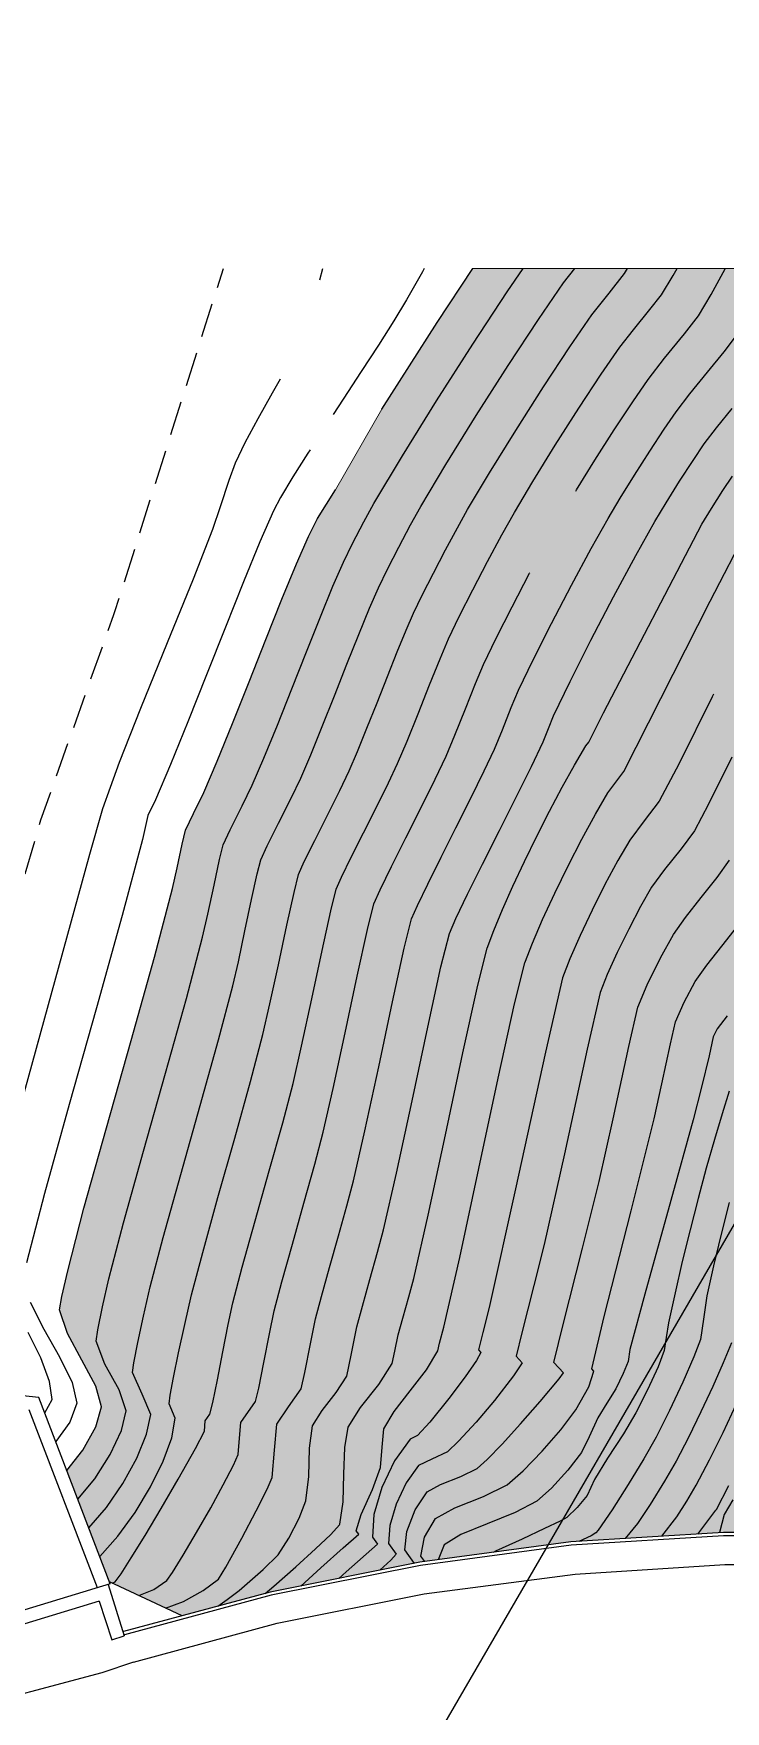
# Model space of a CAD drawing. Header units: millimetres. Extents: x -335 to 64136, y 248 to 109842.
# Drawn here: x -198 to -172.8, y 619.7 to 680.9 of the extents above; entities that cross this region are included whole.
import ezdxf

# ---------------------------------------------------------------- set-up
doc = ezdxf.new("R2010")
doc.units = ezdxf.units.MM
doc.header["$MEASUREMENT"] = 0
doc.linetypes.add('TRATTEGGIATA2', pattern=[0.375, 0.25, -0.125])
for name, color, linetype in [('Bâti', 7, 'Continuous'), ('colore lago', 131, 'Continuous'), ('Couronnement', 7, 'Continuous'), ('curve livello 1m', 2, 'Continuous'), ('curve livello 5m', 7, 'Continuous'), ('Per+Mod Surf', 7, 'Continuous'), ('Strade', 7, 'Continuous'), ('Tratteggi', 2, 'Continuous')]:
    doc.layers.add(name, color=color, linetype=linetype)
doc.layers.add('Colori bordi', color=5, linetype='Continuous', plot=False)
doc.layers.add('no_plot', color=5, linetype='Continuous', plot=False)

msp = doc.modelspace()

# ---------------------------------------------------------------- hatches: boundary and pattern name
at = {"layer": 'colore lago', "linetype": 'Continuous', "lineweight": 0}
msp.add_hatch(color=256, dxfattribs=at).paths.add_polyline_path([(-26.73371, 576.86851), (-27.30586, 576.27454), (-28.35533, 575.7556), (-28.58868, 576.59704), (-34.21807, 572.19889), (-30.53148, 558.90548), (-31.43052, 558.20307), (-41.18732, 563.7232), (-46.81662, 559.32504), (-45.40271, 558.52504), (-46.96419, 558.52504), (-48.93714, 557.47983), (-49.87211, 556.98452), (-50.64523, 556.57494), (-51.1421, 556.31171), (-51.74525, 555.99218), (-52.2825, 555.20983), (-52.85074, 554.31486), (-53.3022, 553.53849), (-53.54948, 553.02397), (-53.63694, 552.32055), (-53.72318, 551.55359), (-53.90602, 551.03188), (-54.22497, 550.25882), (-54.58434, 549.46631), (-54.84207, 548.99805), (-55.85491, 548.01943), (-57.28507, 546.64493), (-58.09324, 545.85163), (-58.80894, 545.14402), (-59.32647, 544.62705), (-59.54012, 544.40568), (-59.77608, 543.86858), (-60.2396, 543.2605), (-60.9479, 542.43178), (-61.53023, 541.81696), (-61.91661, 541.45747), (-62.79601, 541.08281), (-63.86363, 540.74355), (-64.63227, 540.38776), (-64.91308, 539.94514), (-65.21795, 539.44233), (-65.92872, 538.84553), (-66.83402, 538.20357), (-67.55837, 537.5993), (-67.87962, 537.10368), (-68.14968, 536.6152), (-68.40435, 536.15692), (-68.77119, 535.59333), (-69.30456, 534.80804), (-69.9071, 533.94255), (-70.48144, 533.13836), (-71.16371, 532.22249), (-71.96992, 531.17075), (-72.65822, 530.29865), (-73.40125, 529.39268), (-74.13912, 528.51179), (-74.80092, 527.73881), (-75.31576, 527.15654), (-75.61271, 526.84782), (-76.49509, 526.28644), (-77.21889, 525.79902), (-77.46004, 525.14725), (-78.07824, 523.42433), (-86.41016, 525.11729), (-87.59323, 525.3577), (-86.66466, 530.70549), (-86.11966, 536.21049), (-85.92366, 541.7735), (-86.09065, 547.31649), (-86.61266, 552.86749), (-87.52266, 558.34749), (-88.80066, 563.77149), (-90.39565, 569.09049), (-92.36266, 574.27948), (-94.67265, 579.34549), (-97.28665, 584.23349), (-100.24565, 588.95349), (-103.24065, 593.15749), (-106.63165, 597.31349), (-110.40766, 601.38849), (-113.60965, 604.43649), (-117.43968, 607.72349), (-120.85766, 610.30849), (-125.46066, 613.41649), (-130.27665, 616.21348), (-135.23565, 618.68548), (-140.36965, 620.80949), (-145.63966, 622.60249), (-151.01165, 624.04348), (-156.46066, 625.13849), (-161.95365, 625.86749), (-167.33266, 626.22448), (-172.88967, 626.23349), (-178.45165, 625.88649), (-183.94565, 625.14448), (-189.40265, 624.05949), (-192.61674, 623.19254), (-195.26265, 624.43249), (-196.81963, 628.49598), (-196.22853, 629.22996), (-195.76018, 630.08589), (-195.55509, 630.80699), (-195.76254, 631.56973), (-196.26445, 632.51294), (-196.79267, 633.48696), (-197.07904, 634.34208), (-196.99263, 634.83798), (-196.78555, 635.76246), (-196.19062, 638.04703), (-195.37504, 640.97803), (-194.47488, 644.16127), (-193.62618, 647.20257), (-192.96498, 649.70778), (-192.79854, 650.45211), (-192.61456, 651.31606), (-192.49413, 651.82661), (-192.19694, 652.44128), (-191.8245, 653.19788), (-191.33542, 654.33903), (-190.77337, 655.71956), (-190.17104, 657.23426), (-189.56109, 658.77796), (-188.97623, 660.24546), (-188.44912, 661.53159), (-188.01245, 662.53115), (-187.6845, 663.18801), (-187.02891, 664.22677), (-185.33049, 667.16673), (-183.31352, 670.32618), (-182.01501, 672.3005), (6.94187, 672.3005), (24.51942, 640.41892), (22.35258, 637.79302), (19.43992, 633.90845), (16.56166, 629.21652), (13.26785, 624.19701), (9.6617, 619.3413), (7.51188, 615.31799), (2.55244, 608.88901), (2.0328, 607.77608), (1.51316, 606.66316), (1.18443, 607.56056), (0.67902, 608.9403), (-4.57797, 604.10318), (0.16695, 591.14975), (-0.67262, 590.37724), (-10.84219, 595.09389), (-16.09919, 590.25677), (-12.89175, 588.76916), (-13.38813, 587.69007), (-13.6595, 587.40962), (-14.15258, 586.78781), (-14.71984, 586.01012), (-15.32596, 585.1479), (-15.93559, 584.27252), (-16.51337, 583.45533), (-17.02397, 582.76771), (-17.43204, 582.28102), (-17.97069, 581.83978), (-18.69237, 581.25458), (-19.31937, 580.70789), (-20.03851, 580.07211), (-20.42828, 579.73967), (-21.07226, 579.43865), (-21.91495, 579.14058), (-23.82435, 578.54217), (-24.70498, 578.23628), (-25.41219, 577.92223)])

# ---------------------------------------------------------------- linework, layer by layer
at = {"layer": 'Bâti', "color": 2, "linetype": 'Continuous'}
for p, q in [((-195.23524, 624.361), (-207.79464, 620.54649)), ((-195.31263, 624.33749), (-194.72264, 622.45849)), ((-195.63963, 623.72448), (-207.64863, 620.08349)), ((-195.63963, 623.72448), (-195.18103, 622.31456)), ((-195.18103, 622.31456), (-194.72264, 622.45849))]:
    msp.add_line(p, q, dxfattribs=at)
at = {"layer": 'Colori bordi', "linetype": 'Continuous', "lineweight": 0, "flags": 128}
msp.add_lwpolyline([(-167.33266, 626.22448), (-172.88967, 626.23349), (-178.45165, 625.88649), (-183.94565, 625.14448), (-189.40265, 624.05949), (-192.61674, 623.19254), (-195.26265, 624.43249), (-196.81963, 628.49598), (-196.22853, 629.22996), (-195.76018, 630.08589), (-195.55509, 630.80699), (-195.55509, 630.80699), (-195.76254, 631.56973), (-196.26445, 632.51294), (-196.79267, 633.48696), (-197.07904, 634.34208), (-197.07904, 634.34208), (-196.99263, 634.83798), (-196.78555, 635.76246), (-196.78555, 635.76246), (-196.19062, 638.04703), (-195.37504, 640.97803), (-194.47488, 644.16127), (-193.62618, 647.20257), (-192.96498, 649.70778), (-192.96498, 649.70778), (-192.79854, 650.45211), (-192.61456, 651.31606), (-192.49413, 651.82661), (-192.19694, 652.44128), (-191.8245, 653.19788), (-191.33542, 654.33903), (-190.77337, 655.71956), (-190.17104, 657.23426), (-189.56109, 658.77796), (-188.97623, 660.24546), (-188.44912, 661.53159), (-188.01245, 662.53115), (-188.01245, 662.53115), (-187.6845, 663.18801), (-187.02891, 664.22677), (-185.33049, 667.16673), (-183.31352, 670.32618), (-182.01501, 672.3005), (6.94187, 672.3005)], dxfattribs=at)
at = {"layer": 'Couronnement', "color": 2, "linetype": 'Continuous'}
for p, q in [((-172.88965, 626.23349), (-178.45163, 625.88649)), ((-167.33264, 626.22448), (-172.88965, 626.23349)), ((-178.45163, 625.88649), (-183.94563, 625.14448)), ((-178.43985, 625.76698), (-183.9259, 625.02607)), ((-172.88217, 626.11372), (-178.43985, 625.76698)), ((-167.33282, 626.10473), (-172.88983, 626.11374)), ((-183.94563, 625.14448), (-189.40263, 624.05949)), ((-183.9259, 625.02607), (-189.37524, 623.94258)), ((-178.29164, 624.71348), (-172.82963, 625.06349)), ((-172.82963, 625.06349), (-167.34863, 625.05049)), ((-183.79463, 623.98948), (-178.29164, 624.71348)), ((-189.40263, 624.05949), (-194.74864, 622.61749)), ((-189.37524, 623.94258), (-194.71739, 622.50163)), ((-189.15463, 622.92448), (-183.79463, 623.98948)), ((-194.39163, 621.50248), (-189.15463, 622.92448))]:
    msp.add_line(p, q, dxfattribs=at)
at = {"layer": 'curve livello 1m', "color": 152, "linetype": 'TRATTEGGIATA2', "ltscale": 5, "flags": 128}
msp.add_lwpolyline([(-200.81548, 631.45633), (-201.82349, 631.98746), (-202.68762, 632.67247), (-203.14862, 633.30586), (-203.14862, 633.30586), (-202.16575, 636.7323), (-201.08022, 640.51661), (-199.90253, 644.79355), (-197.76127, 652.20048), (-196.55189, 655.60942), (-195.10361, 659.69177), (-195.06159, 659.79651), (-191.10661, 672.3005)], dxfattribs=at)
at = {"layer": 'curve livello 5m', "color": 2, "flags": 128}
for points in [[(-185.33047, 667.16673), (-183.31351, 670.32618), (-182.01499, 672.3005)], [(-178.27127, 664.18445), (-178.24241, 664.23287), (-177.57263, 665.31292), (-176.86412, 666.42276), (-176.19278, 667.44349), (-175.63453, 668.25619), (-175.03006, 669.02951), (-174.30397, 669.91628), (-173.798, 670.5773), (-173.3355, 671.34896), (-172.82356, 672.29203), (-172.81932, 672.3005)], [(-196.81961, 628.49598), (-196.22851, 629.22996), (-195.76016, 630.08589), (-195.55507, 630.80699), (-195.55507, 630.80699), (-195.76252, 631.56973), (-196.26443, 632.51294), (-196.79265, 633.48696), (-197.07902, 634.34208), (-197.07902, 634.34208), (-196.99261, 634.83798), (-196.78553, 635.76246), (-196.78553, 635.76246), (-196.1906, 638.04703), (-195.37502, 640.97803), (-194.47486, 644.16127), (-193.62616, 647.20257), (-192.96496, 649.70778), (-192.96496, 649.70778), (-192.79852, 650.45211), (-192.61454, 651.31606), (-192.49411, 651.82661), (-192.19692, 652.44128), (-191.82448, 653.19788), (-191.3354, 654.33903), (-190.77335, 655.71956), (-190.17102, 657.23426), (-189.56108, 658.77796), (-188.97621, 660.24546), (-188.4491, 661.53159), (-188.01243, 662.53115), (-188.01243, 662.53115), (-187.68448, 663.18801), (-187.02889, 664.22677)], [(-194.18699, 623.92842), (-193.64848, 624.15423), (-193.16656, 624.48398), (-193.16656, 624.48398), (-192.9602, 624.77799), (-192.57602, 625.40003), (-192.0887, 626.22599), (-191.57295, 627.13175), (-191.57295, 627.13175), (-191.1186, 627.96679), (-190.74676, 628.68642), (-190.56899, 629.07474), (-190.56899, 629.07474), (-190.52073, 629.67329), (-190.46888, 630.23934), (-190.46888, 630.23934), (-189.93845, 631.00501), (-189.82102, 631.49531), (-189.63709, 632.42728), (-189.43343, 633.47284), (-189.25682, 634.30392), (-188.97881, 635.37148), (-188.5977, 636.74111), (-188.17706, 638.22861), (-187.78047, 639.64978), (-187.4715, 640.82044), (-187.10558, 642.41329), (-186.66901, 644.44259), (-186.23056, 646.50726), (-185.85901, 648.20618), (-185.62311, 649.13826), (-185.39505, 649.65895), (-184.98056, 650.50762), (-184.45645, 651.55123), (-183.89952, 652.65676), (-183.38655, 653.69117), (-182.99436, 654.52142), (-182.66988, 655.29533), (-182.29223, 656.24534), (-181.92416, 657.16945), (-181.62844, 657.86568), (-181.16782, 658.82198), (-180.58647, 659.97418), (-179.95235, 661.19182), (-179.94517, 661.20518)], [(-173.24921, 656.782), (-173.29544, 656.68879), (-174.50497, 654.25923), (-175.22933, 652.88557), (-175.22933, 652.88557), (-175.77033, 652.17071), (-176.30318, 651.46483), (-176.30318, 651.46483), (-176.73585, 650.71988), (-177.20406, 649.84572), (-177.67381, 648.91198), (-178.11108, 647.98834), (-178.48185, 647.14443), (-178.75211, 646.4499), (-178.75211, 646.4499), (-179.37726, 643.74322), (-180.46113, 638.7512), (-181.42261, 634.43258), (-181.65222, 633.52027), (-181.80918, 632.88378), (-181.72747, 632.79446), (-181.8833, 632.50339), (-182.3033, 631.90253), (-182.90031, 631.11121), (-183.58714, 630.24876), (-184.03284, 629.76183), (-184.30616, 629.63354), (-184.876, 628.84058), (-185.33722, 627.86941), (-185.62558, 626.88745), (-185.67682, 626.06209), (-185.4932, 625.80588), (-186.63246, 624.79837), (-186.90902, 624.55528)], [(-172.67978, 642.31429), (-172.9385, 641.49538), (-173.21805, 640.55164), (-173.51052, 639.51182), (-173.80801, 638.40468), (-174.10261, 637.25897), (-174.38643, 636.10345), (-174.65157, 634.96687), (-174.89012, 633.87798), (-174.96881, 633.33298), (-175.04079, 632.8645), (-175.2693, 632.27302), (-175.65295, 631.42943), (-176.07666, 630.58681), (-176.53389, 629.83104), (-177.11222, 628.9355), (-177.58326, 628.16013), (-177.85373, 627.5843), (-178.21603, 627.13609), (-178.59431, 626.77524), (-178.8396, 626.64887), (-179.41193, 626.3746), (-180.22426, 625.99329), (-181.18957, 625.54579), (-181.27948, 625.50457)], [(-172.54738, 627.42552), (-172.86081, 626.88542), (-173.02793, 626.22486)]]:
    msp.add_lwpolyline(points, dxfattribs=at)
at = {"layer": 'no_plot', "flags": 128}
for points in [[(-196.41905, 627.45058), (-195.79307, 628.18755), (-195.23576, 629.07038), (-194.8297, 629.94817), (-194.65745, 630.66999), (-194.65745, 630.66999), (-194.91185, 631.43224), (-195.42732, 632.36072), (-195.7487, 633.20137), (-195.7487, 633.20137), (-195.68677, 633.61148), (-195.5131, 634.45199), (-195.27979, 635.47075), (-195.27979, 635.47075), (-194.74824, 637.51192), (-194.01956, 640.13064), (-193.2153, 642.97473), (-192.45702, 645.69202), (-191.86627, 647.93032), (-191.86627, 647.93032), (-191.67603, 648.76814), (-191.45207, 649.81807), (-191.24862, 650.76378), (-191.11991, 651.28894), (-191.11991, 651.28894), (-190.86046, 651.84187), (-190.42395, 652.70967), (-190.05845, 653.46259), (-190.05845, 653.46259), (-189.63214, 654.45729), (-189.14223, 655.66064), (-188.61719, 656.98095), (-188.08553, 658.32653), (-187.57572, 659.6057), (-187.11626, 660.72677), (-186.73563, 661.59805), (-186.73563, 661.59805), (-186.40559, 662.27103), (-185.99313, 663.06303), (-185.62199, 663.73645), (-184.58882, 665.4698), (-183.34227, 667.47992), (-182.02363, 669.5455), (-180.77417, 671.44522), (-180.18668, 672.3005)], [(-196.01849, 626.40517), (-195.37275, 627.13996), (-194.7698, 628.0192), (-194.26386, 628.94383), (-193.90913, 629.81479), (-193.75982, 630.533), (-193.75982, 630.533), (-194.06636, 631.27021), (-194.41838, 632.06066), (-194.41838, 632.06066), (-194.37175, 632.41433), (-194.22868, 633.1494), (-194.01938, 634.11969), (-193.77405, 635.17904), (-193.77405, 635.17904), (-193.30588, 636.97681), (-192.6641, 639.28326), (-191.95574, 641.7882), (-191.28788, 644.18146), (-190.76757, 646.15285), (-190.76757, 646.15285), (-190.56528, 647.03344), (-190.32393, 648.15532), (-190.08153, 649.29675), (-189.87612, 650.23598), (-189.74571, 650.75127), (-189.74571, 650.75127), (-189.51529, 651.25565), (-189.10074, 652.08526), (-188.64535, 652.99188), (-188.29243, 653.7273), (-188.29243, 653.7273), (-187.92889, 654.57555), (-187.5111, 655.60172), (-187.06337, 656.72764), (-186.60998, 657.87511), (-186.17524, 658.96595), (-185.78342, 659.92196), (-185.45884, 660.66496), (-185.45884, 660.66496), (-185.13328, 661.33595), (-184.71939, 662.146), (-184.28948, 662.95621), (-183.91588, 663.62772), (-183.00222, 665.16057), (-181.89986, 666.93817), (-180.73375, 668.76482), (-179.62883, 670.44479), (-178.71003, 671.78238), (-178.29778, 672.3005)], [(-195.61793, 625.35976), (-194.95955, 626.09133), (-194.32977, 626.95929), (-193.76687, 627.89368), (-193.30913, 628.82456), (-192.99481, 629.68199), (-192.8622, 630.396), (-192.8622, 630.396), (-193.08806, 630.91995), (-193.05164, 631.23515), (-192.93178, 631.8847), (-192.74816, 632.77339), (-192.52044, 633.80601), (-192.2683, 634.88733), (-192.2683, 634.88733), (-191.86353, 636.4417), (-191.30863, 638.43588), (-190.69618, 640.60167), (-190.11875, 642.6709), (-189.66888, 644.37538), (-189.66888, 644.37538), (-189.41205, 645.49339), (-189.10562, 646.91774), (-188.79788, 648.36692), (-188.53708, 649.55938), (-188.37151, 650.2136), (-188.37151, 650.2136), (-188.16199, 650.68277), (-187.77958, 651.45656), (-187.31741, 652.37359), (-186.86864, 653.27252), (-186.52641, 653.992), (-186.52641, 653.992), (-186.22563, 654.6938), (-185.87997, 655.54281), (-185.50954, 656.47433), (-185.13444, 657.42369), (-184.77475, 658.32619), (-184.45058, 659.11715), (-184.18204, 659.73186), (-184.18204, 659.73186), (-183.86112, 660.39812), (-183.4561, 661.20085), (-183.01431, 662.04916), (-182.58309, 662.85218), (-182.20976, 663.51899), (-181.41561, 664.85134), (-180.45745, 666.39642), (-179.44387, 667.98413), (-178.48348, 669.44436), (-177.68486, 670.60699), (-177.05367, 671.40028), (-176.49431, 672.11166), (-176.3786, 672.3005)], [(-195.15342, 624.38131), (-195.04982, 624.43772), (-194.84059, 624.71901), (-194.46618, 625.30129), (-193.96715, 626.11715), (-193.3841, 627.09915), (-192.7576, 628.17989), (-192.12822, 629.29194), (-192.12822, 629.29194), (-191.80353, 629.92031), (-191.77115, 630.29695), (-191.59961, 630.54458), (-191.49261, 630.96996), (-191.326, 631.79403), (-191.12918, 632.81051), (-190.93157, 633.81314), (-190.76256, 634.59562), (-190.76256, 634.59562), (-190.42117, 635.90659), (-189.95317, 637.58849), (-189.43662, 639.41514), (-188.94961, 641.16034), (-188.57019, 642.59791), (-188.57019, 642.59791), (-188.25881, 643.95334), (-187.88732, 645.68017), (-187.51422, 647.43709), (-187.19804, 648.88278), (-186.99731, 649.67593), (-186.99731, 649.67593), (-186.80324, 650.11901), (-186.45054, 650.84118), (-186.00455, 651.72924), (-185.53062, 652.66999), (-185.09412, 653.55021), (-184.76038, 654.25671), (-184.76038, 654.25671), (-184.41633, 655.06968), (-184.01515, 656.07083), (-183.60048, 657.11971), (-183.21596, 658.07584), (-182.90524, 658.79877), (-182.90524, 658.79877), (-182.51447, 659.61005), (-182.02129, 660.58752), (-181.48333, 661.62049), (-180.95824, 662.5983), (-180.50365, 663.41026), (-179.82901, 664.5421), (-179.01504, 665.85467), (-178.154, 667.20345), (-177.33813, 668.44393), (-176.6597, 669.43159), (-176.16154, 670.06891), (-175.56314, 670.79972), (-175.14615, 671.34448), (-174.72254, 672.04219), (-174.57873, 672.3005)], [(-187.5935, 671.88429), (-187.48163, 672.3005)], [(-183.79713, 672.3005), (-183.85905, 672.18331), (-184.43213, 671.16281), (-184.43213, 671.16281), (-184.89659, 670.39537), (-185.46009, 669.50753), (-186.08893, 668.54039), (-186.74943, 667.53506), (-187.11279, 666.9819)], [(-193.22056, 623.47552), (-192.56294, 623.71986), (-191.84544, 624.11049), (-191.28331, 624.53023), (-191.28331, 624.53023), (-191.01769, 624.97156), (-190.4407, 626.02558), (-189.91523, 627.02166), (-189.52019, 627.80709), (-189.33446, 628.22916), (-189.33446, 628.22916), (-189.25354, 629.2327), (-189.16661, 630.18172), (-189.16661, 630.18172), (-188.73626, 630.80989), (-188.2773, 631.46545), (-188.2773, 631.46545), (-188.14323, 632.05841), (-187.93929, 633.10745), (-187.75108, 634.01221), (-187.75108, 634.01221), (-187.53645, 634.83637), (-187.24224, 635.89372), (-186.9175, 637.04207), (-186.61133, 638.13922), (-186.37281, 639.04298), (-186.37281, 639.04298), (-185.95235, 640.87324), (-185.4507, 643.20502), (-184.9469, 645.57743), (-184.51997, 647.52958), (-184.24891, 648.60059), (-184.24891, 648.60059), (-184.03947, 649.08678), (-183.66338, 649.86589), (-183.17622, 650.84167), (-182.63357, 651.91785), (-182.09099, 652.99816), (-181.60405, 653.98634), (-181.22833, 654.78613), (-181.22833, 654.78613), (-180.94108, 655.47994), (-180.61702, 656.29786), (-180.35164, 656.93258), (-180.35164, 656.93258), (-179.82116, 658.03392), (-179.15165, 659.36085), (-178.42136, 660.76314), (-177.70854, 662.09054), (-177.09142, 663.19281), (-176.6558, 663.92364), (-176.13022, 664.77117), (-175.57424, 665.64208), (-175.04743, 666.44306), (-174.60937, 667.0808), (-174.10539, 667.73471), (-173.46446, 668.51974), (-172.8561, 669.26763), (-172.44984, 669.81012)], [(-199.74218, 637.30175), (-195.98313, 650.95313), (-195.50049, 652.62265), (-195.2279, 653.39102), (-194.90146, 654.31119), (-194.12462, 656.27989), (-193.1523, 658.66389), (-192.20307, 660.99357), (-191.4955, 662.79932), (-191.4955, 662.79932), (-191.21273, 663.6245), (-190.89515, 664.58738), (-190.67465, 665.21203), (-190.31683, 665.9524), (-189.84263, 666.83026), (-189.31565, 667.76834), (-189.02744, 668.28262)], [(-191.31029, 623.54493), (-190.9716, 623.7847), (-190.54064, 624.11905), (-190.54064, 624.11905), (-189.65876, 624.88368), (-189.11766, 625.41393), (-189.11766, 625.41393), (-188.72712, 626.01806), (-188.35018, 626.74756), (-188.09992, 627.38359), (-188.09992, 627.38359), (-187.99809, 628.26642), (-187.97367, 629.30928), (-187.86434, 630.12411), (-187.86434, 630.12411), (-187.51558, 630.68268), (-187.00059, 631.33314), (-186.61614, 631.92589), (-186.61614, 631.92589), (-186.4522, 632.6996), (-186.24533, 633.7205), (-186.24533, 633.7205), (-186.04617, 634.47604), (-185.77288, 635.44919), (-185.49302, 636.44425), (-185.27411, 637.26551), (-185.27411, 637.26551), (-184.79911, 639.33319), (-184.2324, 641.96744), (-183.66325, 644.6476), (-183.18093, 646.85298), (-182.87471, 648.06292), (-182.87471, 648.06292), (-182.6381, 648.61217), (-182.21323, 649.49235), (-181.66288, 650.59471), (-181.04983, 651.81049), (-180.43687, 653.03093), (-179.88677, 654.1473), (-179.46231, 655.05083), (-179.46231, 655.05083), (-179.26314, 655.53985), (-179.07485, 655.99949), (-179.07485, 655.99949), (-178.47451, 657.24585), (-177.71684, 658.74752), (-176.89038, 660.33447), (-176.08369, 661.83666), (-175.38531, 663.08408), (-174.97829, 663.76287), (-174.48614, 664.54752), (-173.99331, 665.30578), (-173.5842, 665.9054), (-173.13955, 666.48852), (-172.56919, 667.19287)], [(-187.95367, 665.6927), (-188.03065, 665.57424), (-188.58398, 664.70096), (-189.03422, 663.95391), (-189.03422, 663.95391), (-189.28923, 663.46424), (-189.78194, 662.3364), (-190.3767, 660.88522), (-191.03662, 659.22938), (-191.72484, 657.48757), (-192.40448, 655.77847), (-193.03866, 654.22078), (-193.5905, 652.93318), (-193.86831, 652.36428), (-194.06365, 651.48525), (-194.79529, 648.71313), (-195.73442, 645.3478), (-196.73049, 641.82541), (-197.63295, 638.58215), (-198.29127, 636.05417)], [(-189.59011, 624.00892), (-189.27428, 624.27503), (-188.47283, 624.97708), (-187.75563, 625.6297), (-187.19955, 626.16298), (-186.88141, 626.507), (-186.88141, 626.507), (-186.86539, 626.53801), (-186.74955, 627.35168), (-186.71916, 628.35151), (-186.68605, 629.32671), (-186.56207, 630.0665), (-186.56207, 630.0665), (-186.11303, 630.78567), (-185.44997, 631.62314), (-184.95499, 632.38633), (-184.95499, 632.38633), (-184.85976, 632.83577), (-184.73959, 633.42879), (-184.73959, 633.42879), (-184.57383, 634.04767), (-184.35477, 634.82391), (-184.17542, 635.48804), (-184.17542, 635.48804), (-183.64588, 637.79314), (-183.01409, 640.72987), (-182.37959, 643.71777), (-181.84189, 646.17638), (-181.50051, 647.52525), (-181.50051, 647.52525), (-181.25435, 648.17693), (-180.93505, 648.94147), (-180.55745, 649.7885), (-180.13638, 650.68767), (-179.68666, 651.60861), (-179.22311, 652.52097), (-178.76057, 653.39438), (-178.31385, 654.19848), (-177.89778, 654.90291), (-177.89778, 654.90291), (-177.79662, 655.03675), (-177.25642, 656.10642), (-173.67919, 662.97535), (-173.32732, 663.55692), (-172.91245, 664.20679), (-172.55904, 664.73001)], [(-188.29194, 624.28032), (-187.56233, 624.94553), (-187.56233, 624.94553), (-186.73991, 625.66838), (-186.17487, 626.16808), (-186.17487, 626.16808), (-186.26594, 626.29515), (-186.08402, 626.88654), (-185.68066, 627.7977), (-185.38078, 628.60157), (-185.38078, 628.60157), (-185.32252, 629.34614), (-185.2598, 630.00888), (-185.2598, 630.00888), (-184.89062, 630.64594), (-184.30843, 631.39754), (-183.71044, 632.16428), (-183.29384, 632.84676), (-183.29384, 632.84676), (-183.23385, 633.13708), (-183.07673, 633.71057), (-182.49265, 636.25309), (-181.79579, 639.4923), (-181.09593, 642.78794), (-180.50285, 645.49978), (-180.12631, 646.98757), (-180.12631, 646.98757), (-179.84867, 647.70981), (-179.47538, 648.57668), (-179.0329, 649.53401), (-178.54771, 650.52758), (-178.04627, 651.50321), (-177.55504, 652.40671), (-177.10048, 653.18387), (-177.10048, 653.18387), (-176.51298, 653.96116), (-173.37569, 660.17335), (-171.97308, 662.86662)], [(-172.58042, 654.49494), (-173.43431, 652.77974), (-173.94569, 651.80999), (-174.43004, 651.14848), (-175.03204, 650.3957), (-175.50588, 649.74578), (-175.90687, 649.04888), (-176.33949, 648.22506), (-176.75883, 647.36635), (-177.11994, 646.56474), (-177.37791, 645.91223), (-177.85579, 643.84317), (-178.68433, 640.02712), (-179.41931, 636.72584), (-179.79288, 635.22861), (-180.23169, 633.5074), (-180.43549, 632.65461), (-180.22068, 632.41982), (-180.5331, 631.9359), (-181.22964, 631.03866), (-181.90389, 630.2479), (-182.53926, 629.55377), (-182.94514, 629.16451), (-183.50787, 628.90848), (-183.9971, 628.67072), (-184.45051, 628.03979), (-184.81749, 627.26706), (-185.04693, 626.48574), (-185.08769, 625.82903), (-184.81153, 625.44368), (-185.01011, 625.22528), (-185.4143, 624.85247)], [(-184.14641, 625.10456), (-184.49857, 625.59597), (-184.42514, 626.27219), (-184.12494, 627.05439), (-183.68805, 627.7079), (-183.68805, 627.7079), (-183.19698, 627.97971), (-182.46218, 628.26714), (-181.85743, 628.56719), (-181.85743, 628.56719), (-181.50015, 628.88967), (-180.95134, 629.45531), (-180.28263, 630.18586), (-179.56568, 631.00303), (-178.87214, 631.82856), (-178.87214, 631.82856), (-178.7139, 632.04518), (-179.06179, 632.42544), (-178.73172, 633.80659), (-178.02103, 636.59423), (-177.41602, 639.01911), (-177.41602, 639.01911), (-176.90754, 641.30304), (-176.33433, 643.94311), (-176.00371, 645.37456), (-176.00371, 645.37456), (-175.6647, 646.18817), (-175.18502, 647.17046), (-174.70858, 648.02674), (-174.70858, 648.02674), (-174.27078, 648.64353), (-173.69307, 649.37202), (-173.11148, 650.10478), (-172.66204, 650.7344)], [(-183.76992, 625.16821), (-183.90945, 625.36291), (-183.77802, 626.06236), (-183.37899, 626.74508), (-183.37899, 626.74508), (-182.67904, 627.13251), (-181.63171, 627.54219), (-180.76972, 627.96988), (-180.76972, 627.96988), (-180.18218, 628.47886), (-179.49078, 629.1899), (-178.81289, 629.97478), (-178.26588, 630.70527), (-178.26588, 630.70527), (-177.7935, 631.54143), (-177.60711, 632.10776), (-177.60711, 632.10776), (-177.6881, 632.19628), (-177.23176, 634.10579), (-176.24919, 637.95985), (-175.41273, 641.31238), (-175.41273, 641.31238), (-175.13074, 642.57897), (-174.81286, 644.04306), (-174.62951, 644.83689), (-174.62951, 644.83689), (-174.31326, 645.55899), (-173.91128, 646.3077), (-173.91128, 646.3077), (-173.49705, 646.90307), (-172.95045, 647.60394), (-172.35767, 648.34224)], [(-172.75535, 645.06647), (-173.11398, 644.58866), (-173.25531, 644.29922), (-173.40944, 643.60564), (-173.68948, 642.46073), (-173.99073, 641.27674), (-174.79962, 638.32606), (-175.75282, 634.91457), (-176.29233, 632.9008), (-176.35807, 632.45862), (-176.53614, 632.02338), (-176.81002, 631.46488), (-177.13529, 630.94031), (-177.46734, 630.40612), (-177.78527, 629.72126), (-178.05981, 629.14479), (-178.55494, 628.50182), (-179.15576, 627.84544), (-179.68201, 627.37256), (-180.47184, 626.9541), (-181.49432, 626.54801), (-182.45763, 626.15662), (-183.06994, 625.78226), (-183.28022, 625.23435)], [(-172.68096, 638.25208), (-172.97249, 637.09907), (-173.24559, 635.95178), (-173.48791, 634.85515), (-173.61095, 634.00294), (-173.72352, 633.27037), (-173.96172, 632.62911), (-174.36171, 631.71045), (-174.84754, 630.68135), (-175.3433, 629.70875), (-175.7921, 628.91666), (-176.35899, 627.9805), (-176.94515, 627.05944), (-177.45174, 626.31269), (-177.53269, 626.21385), (-177.70648, 626.10814), (-178.15147, 625.90521)], [(-198.15105, 634.62282), (-197.64997, 633.64055), (-197.08236, 632.63439), (-196.62451, 631.70274), (-196.4527, 630.94398), (-196.70465, 630.24708), (-197.22017, 629.54139)], [(-197.62073, 630.5868), (-197.35032, 631.08097), (-197.45328, 631.73833), (-197.76547, 632.60201), (-198.22106, 633.51934)], [(-172.59274, 633.14778), (-172.89235, 632.41793), (-173.27449, 631.55399), (-173.70854, 630.62327), (-174.16389, 629.69307), (-174.60995, 628.83069), (-175.03129, 628.09713), (-175.55396, 627.25527), (-176.02114, 626.55767), (-176.46958, 626.01014)], [(-175.13637, 626.09332), (-174.59055, 626.80264), (-174.59055, 626.80264), (-174.22052, 627.3674), (-173.87659, 627.95262), (-173.87659, 627.95262), (-173.39458, 628.88044), (-172.89986, 629.88021), (-172.41681, 630.89834)], [(-173.82304, 626.17525), (-173.75133, 626.26281), (-173.15996, 627.04762), (-173.15996, 627.04762), (-173.14323, 627.07456), (-172.69217, 627.93755)]]:
    msp.add_lwpolyline(points, dxfattribs=at)
at = {"layer": 'Per+Mod Surf', "color": 2, "linetype": 'Continuous'}
for p, q in [((-197.83864, 631.1555), (-201.34314, 631.50965)), ((-195.23524, 624.361), (-197.83864, 631.1555)), ((-195.70093, 624.21956), (-198.18497, 630.70255)), ((-192.61672, 623.19254), (-195.26263, 624.43249))]:
    msp.add_line(p, q, dxfattribs=at)
at = {"layer": 'Strade', "color": 2, "linetype": 'Continuous', "flags": 128}
msp.add_lwpolyline([(-194.39163, 621.50248), (-195.54663, 621.12149), (-206.32164, 618.24649), (-211.88163, 617.09248), (-217.02563, 616.40748), (-222.22863, 616.34849), (-226.53163, 616.81248), (-231.28564, 618.10948), (-235.93364, 620.2585), (-240.00264, 622.93449), (-243.42863, 625.94049), (-243.73146, 626.24986), (-247.93463, 631.71849), (-250.2366, 636.32682), (-251.5661, 641.31704), (-251.84828, 643.94937), (-251.73564, 648.11149), (-251.55246, 653.00102), (-251.21148, 658.12077), (-250.63864, 663.93049), (-250.43223, 672.3005)], dxfattribs=at)
at = {"layer": 'Tratteggi'}
msp.add_line((62435.248, 108508.375), (-230.78465, 537.05248), dxfattribs=at)

doc.saveas('drawing.dxf')
